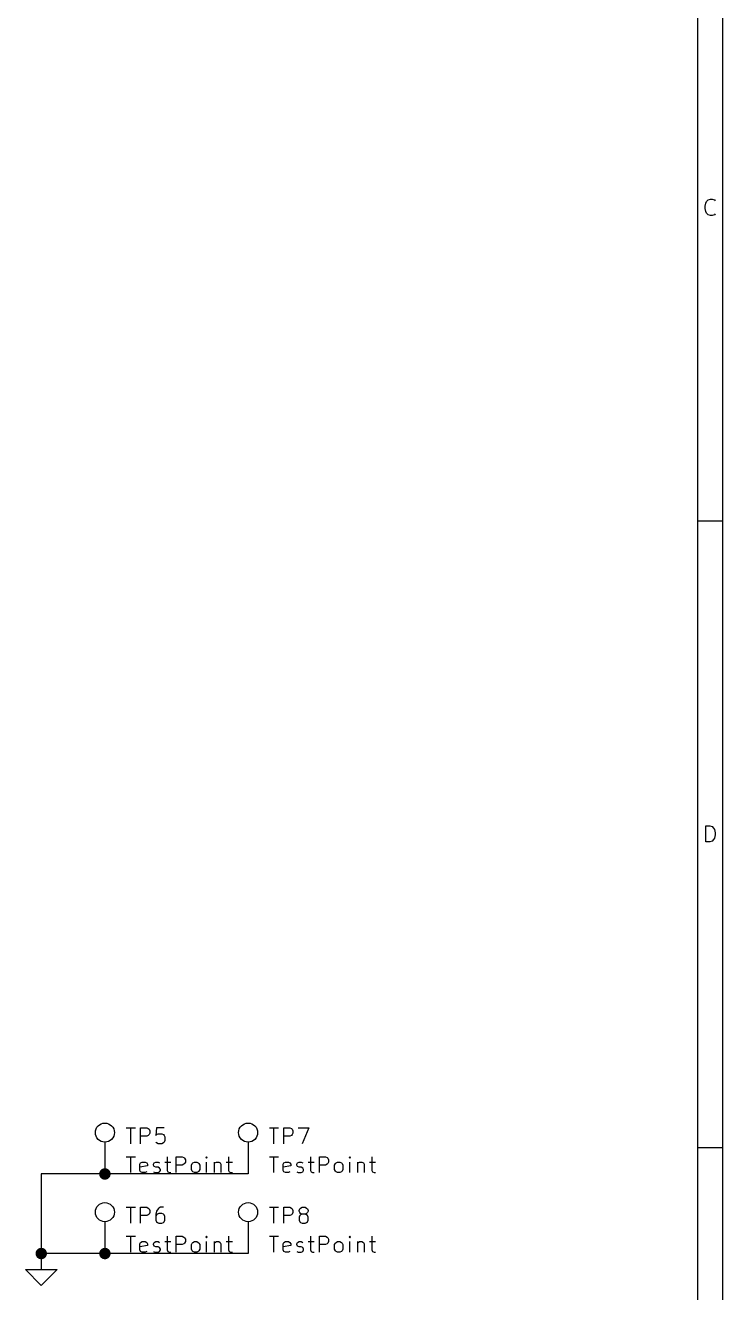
# Model space of a CAD drawing. Extents: x 0.4 to 16.1, y -11.3 to -0.4.
# Drawn here: x 13.95 to 16.141, y -8.723 to -4.741 of the extents above; entities that cross this region are included whole.
import ezdxf

# ---------------------------------------------------------------- set-up
doc = ezdxf.new("R2010")
doc.units = 0
doc.header["$MEASUREMENT"] = 0
for name, color, linetype in [('CYAN2', 4, 'CONTINUOUS'), ('GREEN3', 91, 'CONTINUOUS'), ('RED2', 1, 'CONTINUOUS')]:
    doc.layers.add(name, color=color, linetype=linetype)

msp = doc.modelspace()

# ---------------------------------------------------------------- linework, layer by layer
at = {"layer": 'CYAN2', "linetype": 'CONTINUOUS'}
for p, q in [((14.2671, -8.2048), (14.2957, -8.2048)), ((14.2814, -8.2548), (14.2814, -8.2048)), ((14.3124, -8.2548), (14.3124, -8.2048)), ((14.3124, -8.2048), (14.3314, -8.2048)), ((14.3314, -8.231), (14.3124, -8.231)), ((14.3314, -8.2048), (14.3362, -8.2072)), ((14.3362, -8.2286), (14.3314, -8.231)), ((14.3362, -8.2072), (14.3386, -8.2096)), ((14.3386, -8.2262), (14.3362, -8.2286)), ((14.3386, -8.2096), (14.3409, -8.2143)), ((14.3409, -8.2215), (14.3386, -8.2262)), ((14.3409, -8.2143), (14.3409, -8.2215)), ((14.3624, -8.2048), (14.36, -8.2286)), ((14.36, -8.2286), (14.3624, -8.2262)), ((14.3862, -8.2048), (14.3624, -8.2048)), ((14.3624, -8.2262), (14.3671, -8.2239)), ((14.3671, -8.2239), (14.379, -8.2239)), ((14.379, -8.2239), (14.3838, -8.2262)), ((14.3838, -8.2262), (14.3862, -8.2286)), ((14.3862, -8.2286), (14.3886, -8.2334)), ((14.3886, -8.2334), (14.3886, -8.2453)), ((14.7171, -8.2048), (14.7457, -8.2048)), ((14.7314, -8.2548), (14.7314, -8.2048)), ((14.7624, -8.2548), (14.7624, -8.2048)), ((14.7624, -8.2048), (14.7814, -8.2048)), ((14.7814, -8.231), (14.7624, -8.231)), ((14.7814, -8.2048), (14.7862, -8.2072)), ((14.7862, -8.2286), (14.7814, -8.231)), ((14.7862, -8.2072), (14.7886, -8.2096)), ((14.7886, -8.2262), (14.7862, -8.2286)), ((14.7886, -8.2096), (14.7909, -8.2143)), ((14.7909, -8.2215), (14.7886, -8.2262)), ((14.7909, -8.2143), (14.7909, -8.2215)), ((14.8076, -8.2048), (14.8409, -8.2048)), ((14.8409, -8.2048), (14.8195, -8.2548)), ((14.3624, -8.2524), (14.36, -8.25)), ((14.3671, -8.2548), (14.3624, -8.2524)), ((14.379, -8.2548), (14.3671, -8.2548)), ((14.3838, -8.2524), (14.379, -8.2548)), ((14.3862, -8.25), (14.3838, -8.2524)), ((14.3886, -8.2453), (14.3862, -8.25)), ((14.2671, -8.2958), (14.2957, -8.2958)), ((14.2814, -8.3458), (14.2814, -8.2958)), ((14.31, -8.3196), (14.3124, -8.3149)), ((14.31, -8.3387), (14.31, -8.3196)), ((14.3124, -8.3149), (14.3171, -8.3125)), ((14.3171, -8.3125), (14.3267, -8.3125)), ((14.3267, -8.3125), (14.3314, -8.3149)), ((14.3314, -8.3149), (14.3338, -8.3196)), ((14.3338, -8.3196), (14.3338, -8.3244)), ((14.3529, -8.3196), (14.3552, -8.3149)), ((14.3529, -8.322), (14.3529, -8.3196)), ((14.3552, -8.3268), (14.3529, -8.322)), ((14.3552, -8.3149), (14.36, -8.3125)), ((14.36, -8.3125), (14.3671, -8.3125)), ((14.3671, -8.3125), (14.3719, -8.3149)), ((14.3886, -8.3125), (14.4076, -8.3125)), ((14.3957, -8.2958), (14.3957, -8.3387)), ((14.4243, -8.3458), (14.4243, -8.2958)), ((14.4243, -8.2958), (14.4433, -8.2958)), ((14.4433, -8.322), (14.4243, -8.322)), ((14.4433, -8.2958), (14.4481, -8.2982)), ((14.4481, -8.3196), (14.4433, -8.322)), ((14.4481, -8.2982), (14.4505, -8.3006)), ((14.4505, -8.3172), (14.4481, -8.3196)), ((14.4505, -8.3006), (14.4529, -8.3053)), ((14.4529, -8.3125), (14.4505, -8.3172)), ((14.4529, -8.3053), (14.4529, -8.3125)), ((14.4719, -8.322), (14.4743, -8.3172)), ((14.4719, -8.3363), (14.4719, -8.322)), ((14.4743, -8.3172), (14.4767, -8.3149)), ((14.4767, -8.3149), (14.4814, -8.3125)), ((14.4814, -8.3125), (14.4886, -8.3125)), ((14.4886, -8.3125), (14.4933, -8.3149)), ((14.4933, -8.3149), (14.4957, -8.3172)), ((14.4957, -8.3172), (14.4981, -8.322)), ((14.4981, -8.322), (14.4981, -8.3363)), ((14.5195, -8.2958), (14.5171, -8.2982)), ((14.5171, -8.2982), (14.5195, -8.3006)), ((14.5219, -8.2982), (14.5195, -8.2958)), ((14.5195, -8.2958), (14.5195, -8.3006)), ((14.5195, -8.3006), (14.5219, -8.2982)), ((14.5195, -8.3458), (14.5195, -8.3125)), ((14.5433, -8.3125), (14.5433, -8.3458)), ((14.5433, -8.3172), (14.5457, -8.3149)), ((14.5457, -8.3149), (14.5505, -8.3125)), ((14.5505, -8.3125), (14.5576, -8.3125)), ((14.5576, -8.3125), (14.5624, -8.3149)), ((14.5624, -8.3149), (14.5648, -8.3196)), ((14.5648, -8.3196), (14.5648, -8.3458)), ((14.5814, -8.3125), (14.6005, -8.3125)), ((14.5886, -8.2958), (14.5886, -8.3387)), ((14.7171, -8.2958), (14.7457, -8.2958)), ((14.7314, -8.3458), (14.7314, -8.2958)), ((14.76, -8.3196), (14.7624, -8.3149)), ((14.76, -8.3387), (14.76, -8.3196)), ((14.7624, -8.3149), (14.7671, -8.3125)), ((14.7671, -8.3125), (14.7767, -8.3125)), ((14.7767, -8.3125), (14.7814, -8.3149)), ((14.7814, -8.3149), (14.7838, -8.3196)), ((14.7838, -8.3196), (14.7838, -8.3244)), ((14.8029, -8.3196), (14.8052, -8.3149)), ((14.8029, -8.322), (14.8029, -8.3196)), ((14.8052, -8.3268), (14.8029, -8.322)), ((14.8052, -8.3149), (14.81, -8.3125)), ((14.81, -8.3125), (14.8171, -8.3125)), ((14.8171, -8.3125), (14.8219, -8.3149)), ((14.8386, -8.3125), (14.8576, -8.3125)), ((14.8457, -8.2958), (14.8457, -8.3387)), ((14.8743, -8.3458), (14.8743, -8.2958)), ((14.8743, -8.2958), (14.8933, -8.2958)), ((14.8933, -8.322), (14.8743, -8.322)), ((14.8933, -8.2958), (14.8981, -8.2982)), ((14.8981, -8.3196), (14.8933, -8.322)), ((14.8981, -8.2982), (14.9005, -8.3006)), ((14.9005, -8.3172), (14.8981, -8.3196)), ((14.9005, -8.3006), (14.9029, -8.3053)), ((14.9029, -8.3125), (14.9005, -8.3172)), ((14.9029, -8.3053), (14.9029, -8.3125)), ((14.9219, -8.322), (14.9243, -8.3172)), ((14.9219, -8.3363), (14.9219, -8.322)), ((14.9243, -8.3172), (14.9267, -8.3149)), ((14.9267, -8.3149), (14.9314, -8.3125)), ((14.9314, -8.3125), (14.9386, -8.3125)), ((14.9386, -8.3125), (14.9433, -8.3149)), ((14.9433, -8.3149), (14.9457, -8.3172)), ((14.9457, -8.3172), (14.9481, -8.322)), ((14.9481, -8.322), (14.9481, -8.3363)), ((14.9695, -8.2958), (14.9671, -8.2982)), ((14.9671, -8.2982), (14.9695, -8.3006)), ((14.9719, -8.2982), (14.9695, -8.2958)), ((14.9695, -8.2958), (14.9695, -8.3006)), ((14.9695, -8.3006), (14.9719, -8.2982)), ((14.9695, -8.3458), (14.9695, -8.3125)), ((14.9933, -8.3125), (14.9933, -8.3458)), ((14.9933, -8.3172), (14.9957, -8.3149)), ((14.9957, -8.3149), (15.0005, -8.3125)), ((15.0005, -8.3125), (15.0076, -8.3125)), ((15.0076, -8.3125), (15.0124, -8.3149)), ((15.0124, -8.3149), (15.0148, -8.3196)), ((15.0148, -8.3196), (15.0148, -8.3458)), ((15.0314, -8.3125), (15.0505, -8.3125)), ((15.0386, -8.2958), (15.0386, -8.3387)), ((14.3338, -8.3244), (14.31, -8.3291)), ((14.3124, -8.3434), (14.31, -8.3387)), ((14.3171, -8.3458), (14.3124, -8.3434)), ((14.3267, -8.3458), (14.3171, -8.3458)), ((14.3314, -8.3434), (14.3267, -8.3458)), ((14.3529, -8.3434), (14.3576, -8.3458)), ((14.36, -8.3291), (14.3552, -8.3268)), ((14.3576, -8.3458), (14.3671, -8.3458)), ((14.3671, -8.3291), (14.36, -8.3291)), ((14.3719, -8.3315), (14.3671, -8.3291)), ((14.3671, -8.3458), (14.3719, -8.3434)), ((14.3743, -8.3363), (14.3719, -8.3315)), ((14.3719, -8.3434), (14.3743, -8.3387)), ((14.3743, -8.3387), (14.3743, -8.3363)), ((14.3957, -8.3387), (14.3981, -8.3434)), ((14.3981, -8.3434), (14.4029, -8.3458)), ((14.4029, -8.3458), (14.4076, -8.3458)), ((14.4743, -8.341), (14.4719, -8.3363)), ((14.4767, -8.3434), (14.4743, -8.341)), ((14.4814, -8.3458), (14.4767, -8.3434)), ((14.4886, -8.3458), (14.4814, -8.3458)), ((14.4933, -8.3434), (14.4886, -8.3458)), ((14.4957, -8.341), (14.4933, -8.3434)), ((14.4981, -8.3363), (14.4957, -8.341)), ((14.5886, -8.3387), (14.5909, -8.3434)), ((14.5909, -8.3434), (14.5957, -8.3458)), ((14.5957, -8.3458), (14.6005, -8.3458)), ((14.7838, -8.3244), (14.76, -8.3291)), ((14.7624, -8.3434), (14.76, -8.3387)), ((14.7671, -8.3458), (14.7624, -8.3434)), ((14.7767, -8.3458), (14.7671, -8.3458)), ((14.7814, -8.3434), (14.7767, -8.3458)), ((14.8029, -8.3434), (14.8076, -8.3458)), ((14.81, -8.3291), (14.8052, -8.3268)), ((14.8076, -8.3458), (14.8171, -8.3458)), ((14.8171, -8.3291), (14.81, -8.3291)), ((14.8219, -8.3315), (14.8171, -8.3291)), ((14.8171, -8.3458), (14.8219, -8.3434)), ((14.8243, -8.3363), (14.8219, -8.3315)), ((14.8219, -8.3434), (14.8243, -8.3387)), ((14.8243, -8.3387), (14.8243, -8.3363)), ((14.8457, -8.3387), (14.8481, -8.3434)), ((14.8481, -8.3434), (14.8529, -8.3458)), ((14.8529, -8.3458), (14.8576, -8.3458)), ((14.9243, -8.341), (14.9219, -8.3363)), ((14.9267, -8.3434), (14.9243, -8.341)), ((14.9314, -8.3458), (14.9267, -8.3434)), ((14.9386, -8.3458), (14.9314, -8.3458)), ((14.9433, -8.3434), (14.9386, -8.3458)), ((14.9457, -8.341), (14.9433, -8.3434)), ((14.9481, -8.3363), (14.9457, -8.341)), ((15.0386, -8.3387), (15.0409, -8.3434)), ((15.0409, -8.3434), (15.0457, -8.3458)), ((15.0457, -8.3458), (15.0505, -8.3458)), ((14.2671, -8.4548), (14.2957, -8.4548)), ((14.2814, -8.5048), (14.2814, -8.4548)), ((14.3124, -8.5048), (14.3124, -8.4548)), ((14.3124, -8.4548), (14.3314, -8.4548)), ((14.3314, -8.481), (14.3124, -8.481)), ((14.3314, -8.4548), (14.3362, -8.4572)), ((14.3362, -8.4786), (14.3314, -8.481)), ((14.3362, -8.4572), (14.3386, -8.4596)), ((14.3386, -8.4762), (14.3362, -8.4786)), ((14.3386, -8.4596), (14.3409, -8.4643)), ((14.3409, -8.4715), (14.3386, -8.4762)), ((14.3409, -8.4643), (14.3409, -8.4715)), ((14.3624, -8.4667), (14.36, -8.4762)), ((14.36, -8.4762), (14.36, -8.4953)), ((14.3624, -8.4786), (14.36, -8.4834)), ((14.3671, -8.4596), (14.3624, -8.4667)), ((14.3648, -8.4762), (14.3624, -8.4786)), ((14.3695, -8.4739), (14.3648, -8.4762)), ((14.3695, -8.4572), (14.3671, -8.4596)), ((14.3743, -8.4548), (14.3695, -8.4572)), ((14.379, -8.4739), (14.3695, -8.4739)), ((14.3838, -8.4548), (14.3743, -8.4548)), ((14.3838, -8.4762), (14.379, -8.4739)), ((14.3862, -8.4786), (14.3838, -8.4762)), ((14.3886, -8.4834), (14.3862, -8.4786)), ((14.7171, -8.4548), (14.7457, -8.4548)), ((14.7314, -8.5048), (14.7314, -8.4548)), ((14.7624, -8.5048), (14.7624, -8.4548)), ((14.7624, -8.4548), (14.7814, -8.4548)), ((14.7814, -8.481), (14.7624, -8.481)), ((14.7814, -8.4548), (14.7862, -8.4572)), ((14.7862, -8.4786), (14.7814, -8.481)), ((14.7862, -8.4572), (14.7886, -8.4596)), ((14.7886, -8.4762), (14.7862, -8.4786)), ((14.7886, -8.4596), (14.7909, -8.4643)), ((14.7909, -8.4715), (14.7886, -8.4762)), ((14.7909, -8.4643), (14.7909, -8.4715)), ((14.81, -8.4643), (14.8124, -8.4596)), ((14.81, -8.4667), (14.81, -8.4643)), ((14.8124, -8.4715), (14.81, -8.4667)), ((14.8124, -8.481), (14.81, -8.4858)), ((14.8124, -8.4596), (14.8148, -8.4572)), ((14.8148, -8.4739), (14.8124, -8.4715)), ((14.8148, -8.4786), (14.8124, -8.481)), ((14.8148, -8.4572), (14.8195, -8.4548)), ((14.8195, -8.4762), (14.8148, -8.4739)), ((14.8195, -8.4762), (14.8148, -8.4786)), ((14.8195, -8.4548), (14.829, -8.4548)), ((14.829, -8.4762), (14.8195, -8.4762)), ((14.829, -8.4548), (14.8338, -8.4572)), ((14.8338, -8.4739), (14.829, -8.4762)), ((14.8338, -8.4786), (14.829, -8.4762)), ((14.8338, -8.4572), (14.8362, -8.4596)), ((14.8362, -8.4715), (14.8338, -8.4739)), ((14.8362, -8.481), (14.8338, -8.4786)), ((14.8362, -8.4596), (14.8386, -8.4643)), ((14.8386, -8.4667), (14.8362, -8.4715)), ((14.8386, -8.4858), (14.8362, -8.481)), ((14.8386, -8.4643), (14.8386, -8.4667)), ((14.36, -8.4953), (14.3624, -8.5)), ((14.3624, -8.5), (14.3648, -8.5024)), ((14.3648, -8.5024), (14.3695, -8.5048)), ((14.3695, -8.5048), (14.379, -8.5048)), ((14.379, -8.5048), (14.3838, -8.5024)), ((14.3838, -8.5024), (14.3862, -8.5)), ((14.3862, -8.5), (14.3886, -8.4953)), ((14.3886, -8.4953), (14.3886, -8.4834)), ((14.81, -8.4858), (14.81, -8.4953)), ((14.81, -8.4953), (14.8124, -8.5)), ((14.8124, -8.5), (14.8148, -8.5024)), ((14.8148, -8.5024), (14.8195, -8.5048)), ((14.8195, -8.5048), (14.829, -8.5048)), ((14.829, -8.5048), (14.8338, -8.5024)), ((14.8338, -8.5024), (14.8362, -8.5)), ((14.8362, -8.5), (14.8386, -8.4953)), ((14.8386, -8.4953), (14.8386, -8.4858)), ((14.2671, -8.5458), (14.2957, -8.5458)), ((14.2814, -8.5958), (14.2814, -8.5458)), ((14.3957, -8.5458), (14.3957, -8.5887)), ((14.4243, -8.5958), (14.4243, -8.5458)), ((14.4243, -8.5458), (14.4433, -8.5458)), ((14.4433, -8.5458), (14.4481, -8.5482)), ((14.4481, -8.5482), (14.4505, -8.5506)), ((14.4505, -8.5506), (14.4529, -8.5553)), ((14.4529, -8.5553), (14.4529, -8.5625)), ((14.5195, -8.5458), (14.5171, -8.5482)), ((14.5171, -8.5482), (14.5195, -8.5506)), ((14.5219, -8.5482), (14.5195, -8.5458)), ((14.5195, -8.5458), (14.5195, -8.5506)), ((14.5195, -8.5506), (14.5219, -8.5482)), ((14.5886, -8.5458), (14.5886, -8.5887)), ((14.7171, -8.5458), (14.7457, -8.5458)), ((14.7314, -8.5958), (14.7314, -8.5458)), ((14.8457, -8.5458), (14.8457, -8.5887)), ((14.8743, -8.5958), (14.8743, -8.5458)), ((14.8743, -8.5458), (14.8933, -8.5458)), ((14.8933, -8.5458), (14.8981, -8.5482)), ((14.8981, -8.5482), (14.9005, -8.5506)), ((14.9005, -8.5506), (14.9029, -8.5553)), ((14.9029, -8.5553), (14.9029, -8.5625)), ((14.9695, -8.5458), (14.9671, -8.5482)), ((14.9671, -8.5482), (14.9695, -8.5506)), ((14.9719, -8.5482), (14.9695, -8.5458)), ((14.9695, -8.5458), (14.9695, -8.5506)), ((14.9695, -8.5506), (14.9719, -8.5482)), ((15.0386, -8.5458), (15.0386, -8.5887)), ((14.31, -8.5696), (14.3124, -8.5649)), ((14.31, -8.5887), (14.31, -8.5696)), ((14.3338, -8.5744), (14.31, -8.5791)), ((14.3124, -8.5934), (14.31, -8.5887)), ((14.3124, -8.5649), (14.3171, -8.5625)), ((14.3171, -8.5958), (14.3124, -8.5934)), ((14.3171, -8.5625), (14.3267, -8.5625)), ((14.3267, -8.5958), (14.3171, -8.5958)), ((14.3267, -8.5625), (14.3314, -8.5649)), ((14.3314, -8.5934), (14.3267, -8.5958)), ((14.3314, -8.5649), (14.3338, -8.5696)), ((14.3338, -8.5696), (14.3338, -8.5744)), ((14.3529, -8.5696), (14.3552, -8.5649)), ((14.3529, -8.572), (14.3529, -8.5696)), ((14.3552, -8.5768), (14.3529, -8.572)), ((14.3529, -8.5934), (14.3576, -8.5958)), ((14.3552, -8.5649), (14.36, -8.5625)), ((14.36, -8.5791), (14.3552, -8.5768)), ((14.3576, -8.5958), (14.3671, -8.5958)), ((14.36, -8.5625), (14.3671, -8.5625)), ((14.3671, -8.5791), (14.36, -8.5791)), ((14.3671, -8.5625), (14.3719, -8.5649)), ((14.3719, -8.5815), (14.3671, -8.5791)), ((14.3671, -8.5958), (14.3719, -8.5934)), ((14.3743, -8.5863), (14.3719, -8.5815)), ((14.3719, -8.5934), (14.3743, -8.5887)), ((14.3743, -8.5887), (14.3743, -8.5863)), ((14.3886, -8.5625), (14.4076, -8.5625)), ((14.3957, -8.5887), (14.3981, -8.5934)), ((14.3981, -8.5934), (14.4029, -8.5958)), ((14.4029, -8.5958), (14.4076, -8.5958)), ((14.4433, -8.572), (14.4243, -8.572)), ((14.4481, -8.5696), (14.4433, -8.572)), ((14.4505, -8.5672), (14.4481, -8.5696)), ((14.4529, -8.5625), (14.4505, -8.5672)), ((14.4719, -8.572), (14.4743, -8.5672)), ((14.4719, -8.5863), (14.4719, -8.572)), ((14.4743, -8.591), (14.4719, -8.5863)), ((14.4743, -8.5672), (14.4767, -8.5649)), ((14.4767, -8.5934), (14.4743, -8.591)), ((14.4767, -8.5649), (14.4814, -8.5625)), ((14.4814, -8.5958), (14.4767, -8.5934)), ((14.4814, -8.5625), (14.4886, -8.5625)), ((14.4886, -8.5958), (14.4814, -8.5958)), ((14.4886, -8.5625), (14.4933, -8.5649)), ((14.4933, -8.5934), (14.4886, -8.5958)), ((14.4933, -8.5649), (14.4957, -8.5672)), ((14.4957, -8.591), (14.4933, -8.5934)), ((14.4957, -8.5672), (14.4981, -8.572)), ((14.4981, -8.5863), (14.4957, -8.591)), ((14.4981, -8.572), (14.4981, -8.5863)), ((14.5195, -8.5958), (14.5195, -8.5625)), ((14.5433, -8.5625), (14.5433, -8.5958)), ((14.5433, -8.5672), (14.5457, -8.5649)), ((14.5457, -8.5649), (14.5505, -8.5625)), ((14.5505, -8.5625), (14.5576, -8.5625)), ((14.5576, -8.5625), (14.5624, -8.5649)), ((14.5624, -8.5649), (14.5648, -8.5696)), ((14.5648, -8.5696), (14.5648, -8.5958)), ((14.5814, -8.5625), (14.6005, -8.5625)), ((14.5886, -8.5887), (14.5909, -8.5934)), ((14.5909, -8.5934), (14.5957, -8.5958)), ((14.5957, -8.5958), (14.6005, -8.5958)), ((14.76, -8.5696), (14.7624, -8.5649)), ((14.76, -8.5887), (14.76, -8.5696)), ((14.7838, -8.5744), (14.76, -8.5791)), ((14.7624, -8.5934), (14.76, -8.5887)), ((14.7624, -8.5649), (14.7671, -8.5625)), ((14.7671, -8.5958), (14.7624, -8.5934)), ((14.7671, -8.5625), (14.7767, -8.5625)), ((14.7767, -8.5958), (14.7671, -8.5958)), ((14.7767, -8.5625), (14.7814, -8.5649)), ((14.7814, -8.5934), (14.7767, -8.5958)), ((14.7814, -8.5649), (14.7838, -8.5696)), ((14.7838, -8.5696), (14.7838, -8.5744)), ((14.8029, -8.5696), (14.8052, -8.5649)), ((14.8029, -8.572), (14.8029, -8.5696)), ((14.8052, -8.5768), (14.8029, -8.572)), ((14.8029, -8.5934), (14.8076, -8.5958)), ((14.8052, -8.5649), (14.81, -8.5625)), ((14.81, -8.5791), (14.8052, -8.5768)), ((14.8076, -8.5958), (14.8171, -8.5958)), ((14.81, -8.5625), (14.8171, -8.5625)), ((14.8171, -8.5791), (14.81, -8.5791)), ((14.8171, -8.5625), (14.8219, -8.5649)), ((14.8219, -8.5815), (14.8171, -8.5791)), ((14.8171, -8.5958), (14.8219, -8.5934)), ((14.8243, -8.5863), (14.8219, -8.5815)), ((14.8219, -8.5934), (14.8243, -8.5887)), ((14.8243, -8.5887), (14.8243, -8.5863)), ((14.8386, -8.5625), (14.8576, -8.5625)), ((14.8457, -8.5887), (14.8481, -8.5934)), ((14.8481, -8.5934), (14.8529, -8.5958)), ((14.8529, -8.5958), (14.8576, -8.5958)), ((14.8933, -8.572), (14.8743, -8.572)), ((14.8981, -8.5696), (14.8933, -8.572)), ((14.9005, -8.5672), (14.8981, -8.5696)), ((14.9029, -8.5625), (14.9005, -8.5672)), ((14.9219, -8.572), (14.9243, -8.5672)), ((14.9219, -8.5863), (14.9219, -8.572)), ((14.9243, -8.591), (14.9219, -8.5863)), ((14.9243, -8.5672), (14.9267, -8.5649)), ((14.9267, -8.5934), (14.9243, -8.591)), ((14.9267, -8.5649), (14.9314, -8.5625)), ((14.9314, -8.5958), (14.9267, -8.5934)), ((14.9314, -8.5625), (14.9386, -8.5625)), ((14.9386, -8.5958), (14.9314, -8.5958)), ((14.9386, -8.5625), (14.9433, -8.5649)), ((14.9433, -8.5934), (14.9386, -8.5958)), ((14.9433, -8.5649), (14.9457, -8.5672)), ((14.9457, -8.591), (14.9433, -8.5934)), ((14.9457, -8.5672), (14.9481, -8.572)), ((14.9481, -8.5863), (14.9457, -8.591)), ((14.9481, -8.572), (14.9481, -8.5863)), ((14.9695, -8.5958), (14.9695, -8.5625)), ((14.9933, -8.5625), (14.9933, -8.5958)), ((14.9933, -8.5672), (14.9957, -8.5649)), ((14.9957, -8.5649), (15.0005, -8.5625)), ((15.0005, -8.5625), (15.0076, -8.5625)), ((15.0076, -8.5625), (15.0124, -8.5649)), ((15.0124, -8.5649), (15.0148, -8.5696)), ((15.0148, -8.5696), (15.0148, -8.5958)), ((15.0314, -8.5625), (15.0505, -8.5625)), ((15.0386, -8.5887), (15.0409, -8.5934)), ((15.0409, -8.5934), (15.0457, -8.5958)), ((15.0457, -8.5958), (15.0505, -8.5958))]:
    msp.add_line(p, q, dxfattribs=at)
at = {"layer": 'GREEN3', "linetype": 'CONTINUOUS'}
for p, q in [((14, -8.35), (14, -8.6)), ((14.2, -8.35), (14, -8.35)), ((14.65, -8.35), (14.2, -8.35)), ((14.2, -8.6), (14, -8.6)), ((14.65, -8.6), (14.2, -8.6))]:
    msp.add_line(p, q, dxfattribs=at)
at = {"layer": 'GREEN3', "const_width": 0.018}
for points in [[(14.191, -8.35, 1), (14.209, -8.35, 1)], [(13.991, -8.6, 1), (14.009, -8.6, 1)], [(14.191, -8.6, 1), (14.209, -8.6, 1)]]:
    msp.add_lwpolyline(points, format="xyb", close=True, dxfattribs=at)
at = {"layer": 'RED2', "linetype": 'CONTINUOUS'}
for p, q in [((16.1413, -0.3937), (16.1413, -11.2993)), ((16.0626, -0.4724), (16.0626, -11.2206)), ((16.0885, -5.2993), (16.091, -5.2945)), ((16.091, -5.2945), (16.0958, -5.2896)), ((16.0958, -5.2896), (16.1031, -5.2872)), ((16.1031, -5.2872), (16.108, -5.2872)), ((16.108, -5.2872), (16.1153, -5.2896)), ((16.1153, -5.2896), (16.1178, -5.292)), ((16.0861, -5.3091), (16.0885, -5.2993)), ((16.0861, -5.3164), (16.0861, -5.3091)), ((16.0885, -5.3261), (16.0861, -5.3164)), ((16.091, -5.331), (16.0885, -5.3261)), ((16.0958, -5.3359), (16.091, -5.331)), ((16.1178, -5.3335), (16.1153, -5.3359)), ((16.1031, -5.3383), (16.0958, -5.3359)), ((16.108, -5.3383), (16.1031, -5.3383)), ((16.1153, -5.3359), (16.108, -5.3383)), ((16.1413, -6.2992), (16.0626, -6.2992)), ((16.0885, -7.3068), (16.0885, -7.2557)), ((16.0885, -7.2557), (16.1007, -7.2557)), ((16.1007, -7.2557), (16.108, -7.2581)), ((16.108, -7.2581), (16.1129, -7.263)), ((16.1129, -7.263), (16.1153, -7.2678)), ((16.1153, -7.2678), (16.1178, -7.2776)), ((16.1178, -7.2849), (16.1153, -7.2946)), ((16.1178, -7.2776), (16.1178, -7.2849)), ((16.1007, -7.3068), (16.0885, -7.3068)), ((16.108, -7.3044), (16.1007, -7.3068)), ((16.1129, -7.2995), (16.108, -7.3044)), ((16.1153, -7.2946), (16.1129, -7.2995)), ((14.2, -8.25), (14.2, -8.35)), ((14.65, -8.25), (14.65, -8.35)), ((16.1413, -8.2677), (16.0626, -8.2677)), ((14.2, -8.5), (14.2, -8.6)), ((14.65, -8.5), (14.65, -8.6)), ((14, -8.6), (14, -8.65)), ((14, -8.7), (13.95, -8.65)), ((13.95, -8.65), (14, -8.65)), ((14, -8.65), (14.05, -8.65)), ((14.05, -8.65), (14, -8.7))]:
    msp.add_line(p, q, dxfattribs=at)
at = {"layer": 'RED2'}
for centre in [(14.2, -8.22), (14.65, -8.22), (14.2, -8.47), (14.65, -8.47)]:
    msp.add_circle(centre, 0.03, dxfattribs=at)

doc.saveas('drawing.dxf')
